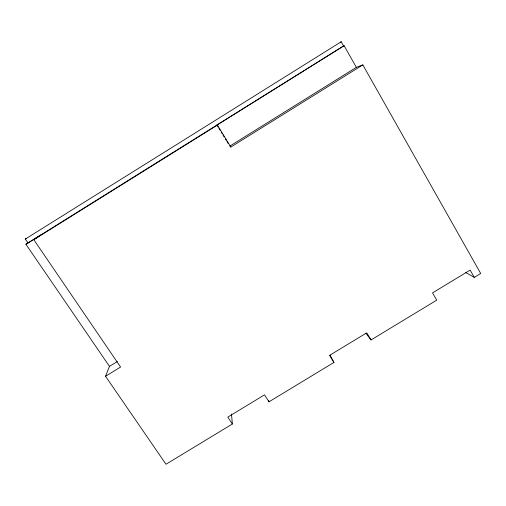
<?xml version="1.0" encoding="UTF-8"?>
<svg xmlns="http://www.w3.org/2000/svg" width="506" height="506" viewBox="0 0 506 506"><rect width="100%" height="100%" fill="white"/><g stroke="black" fill="none" stroke-linecap="round" stroke-linejoin="round"><path stroke-width="0.76" d="M231.476 414.009L232.368 424.009L166 464.242L105.533 376.274L109.467 366.369L117.354 361.524M105.533 376.274L120.586 367.04L33.813 239.686L40.803 234.986L25.914 244.278L109.467 366.369M25.914 244.278L344.086 45.679L356.369 67.336L362.84 64.901L480.7 273.48L474.274 277.377L465.76 272.519M28.064 242.912L25.3 239.066L26.28 238.44M25.3 239.066L341.227 41.758L343.865 46.609M218.118 127.038L216.91 125.064L344.086 45.679M33.813 239.686L217.39 125.102L230.831 147.056L362.84 64.901M356.369 67.336L229.806 146.12L230.831 147.056M340.475 42.219L341.227 41.758M232.368 424.009L227.814 417.115L264.524 394.844L269.015 401.796L333.947 362.435L330.045 355.187M365.996 333.378L371.037 339.956L436.741 300.128L432.541 292.898L470.144 270.09L474.274 277.377M216.91 125.064L217.39 125.102M333.947 362.435L329.57 355.376L366.717 332.84L371.037 339.956M218.921 128.353L220.129 130.327M221.343 132.3L222.147 133.616M222.95 134.931L224.164 136.905M225.372 138.884L226.176 140.2M226.985 141.516L228.193 143.489M268.667 400.265L269.015 401.796"/></g></svg>
